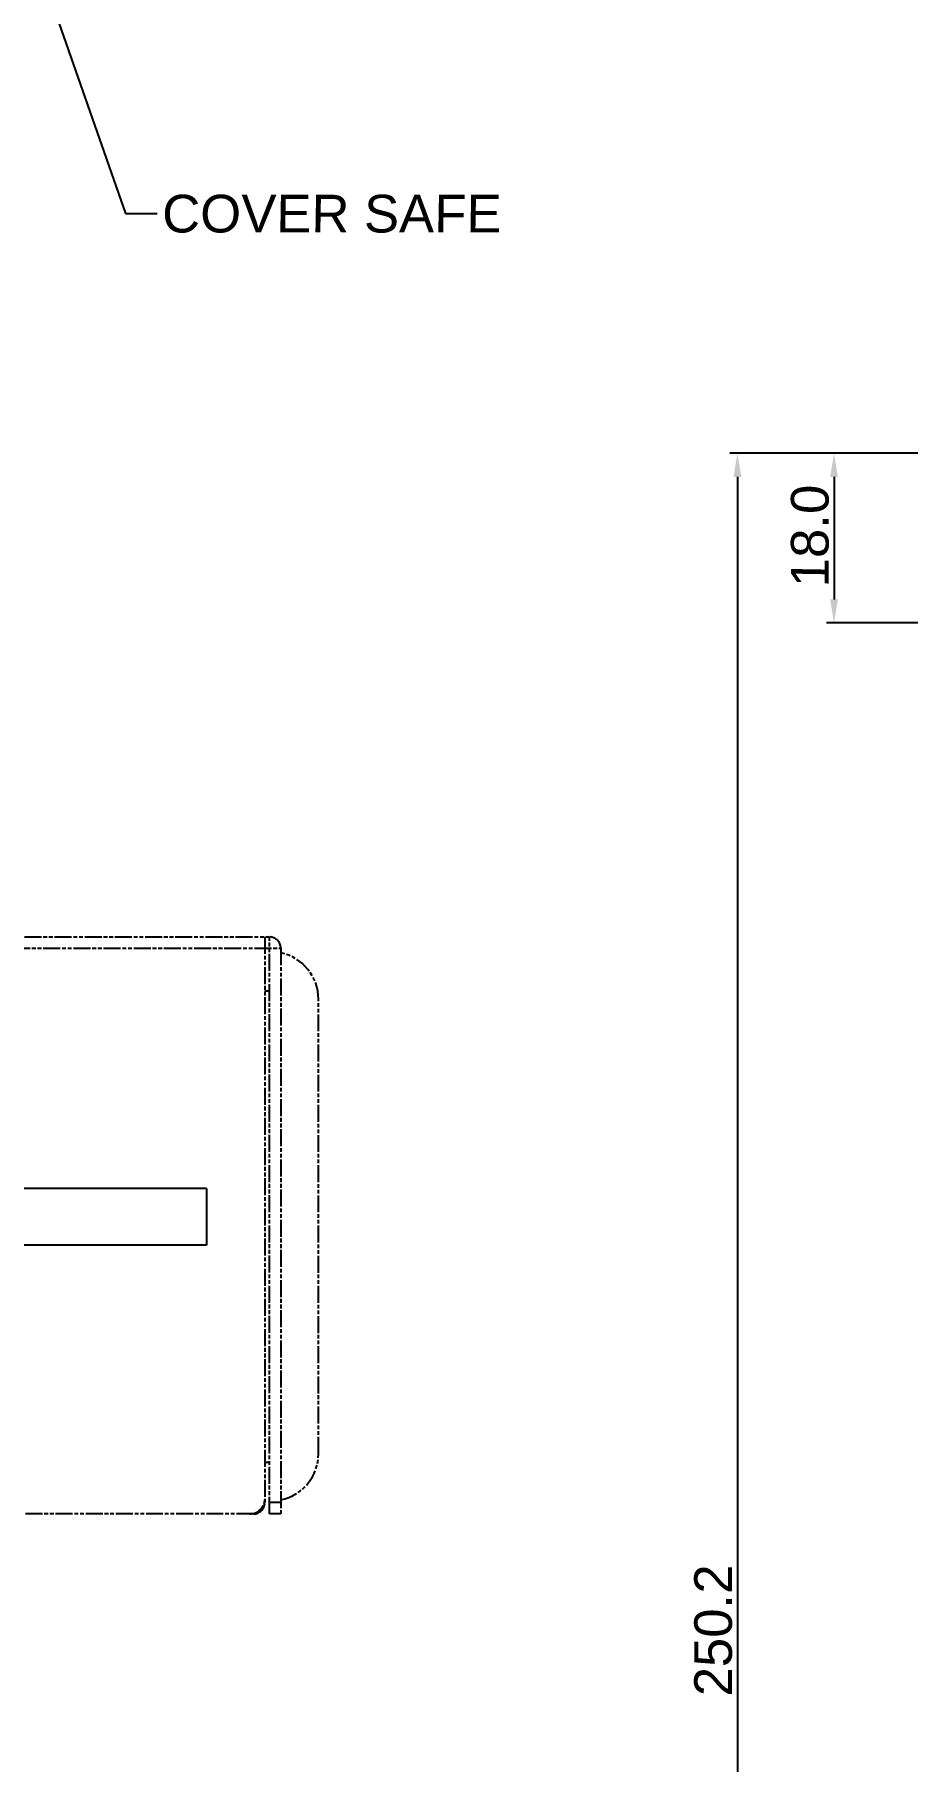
# Model space of a CAD drawing. Extents: x -329 to 5579, y -1942 to 3105.
# Drawn here: x 2328.6 to 2421.2, y -1766.4 to -1583.2 of the extents above; entities that cross this region are included whole.
import ezdxf

# ---------------------------------------------------------------- set-up
doc = ezdxf.new("R2010")
doc.units = 0
doc.linetypes.add('PHANTOM', pattern=[0.8, 0.45, -0.05, 0.1, -0.05, 0.1, -0.05])
for name, color, linetype in [('2', 2, 'CONTINUOUS'), ('BUSBAR_SP2-4DXF_CONTINUOUS', 7, 'CONTINUOUS'), ('DIM', 1, 'CONTINUOUS')]:
    doc.layers.add(name, color=color, linetype=linetype)
doc.styles.add('OMI-1', font='arial.ttf', dxfattribs={"oblique": 1})
doc.dimstyles.new('1', dxfattribs={"dimtxt": 4, "dimasz": 2.5, "dimexe": 0.8, "dimexo": 0.3, "dimgap": 0.5, "dimtad": 1, "dimtoh": 1, "dimdec": 1, "dimzin": 0, "dimtxsty": 'OMI-1', "dimcen": 0, "dimclrd": 256, "dimclre": 256, "dimclrt": 256, "dimazin": 3, "dimtfac": 0.8, "dimtdec": 1, "dimtix": 1, "dimtmove": 0, "dimatfit": 3, "dimtolj": 1, "dimtzin": 0})

msp = doc.modelspace()

# ---------------------------------------------------------------- linework, layer by layer
at = {"layer": '2', "color": 4, "linetype": 'PHANTOM', "ltscale": 4}
for p, q in [((2292.32, -1678.9), (2353.52, -1678.9)), ((2353.02, -1678.9), (2353.02, -1738.9)), ((2353.52, -1740.1), (2353.52, -1678.9)), ((2291.12, -1680.1), (2354.72, -1680.1)), ((2354.72, -1680.1), (2354.72, -1740.1)), ((2353.02, -1684.6), (2353.52, -1684.6)), ((2358.72, -1733.71), (2358.72, -1685.5)), ((2353.02, -1734.6), (2353.52, -1734.6)), ((2351.82, -1740.1), (2291.22, -1740.1)), ((2354.72, -1738.9), (2353.52, -1738.9)), ((2354.72, -1740.1), (2353.52, -1740.1))]:
    msp.add_line(p, q, dxfattribs=at)
for centre, radius, start, end in [((2353.52, -1680.1), 1.2, 0, 90), ((2353.72, -1685.5), 5, 0, 78.463), ((2353.72, -1733.71), 5, 281.537, 0), ((2351.42, -1738.5), 1.6, 270, 0), ((2351.82, -1738.9), 1.2, 270, 0)]:
    msp.add_arc(centre, radius, start, end, dxfattribs=at)
at = {"layer": 'BUSBAR_SP2-4DXF_CONTINUOUS', "color": 7, "linetype": 'CONTINUOUS'}
for p, q in [((2346.82, -1705.6), (2291.12, -1705.6)), ((2346.82, -1705.6), (2346.82, -1711.6)), ((2346.82, -1711.6), (2291.12, -1711.6))]:
    msp.add_line(p, q, dxfattribs=at)
at = {"layer": 'DIM'}
for p, q in [((2425.82, -1627.6), (2402.37, -1627.6)), ((2415.78, -1627.6), (2412.62, -1627.6)), ((2403.17, -1630.1), (2403.17, -1875.3)), ((2413.42, -1630.1), (2413.42, -1643.1)), ((2425.82, -1645.6), (2412.62, -1645.6))]:
    msp.add_line(p, q, dxfattribs=at)
for points in [[(2403.59, -1630.1), (2402.75, -1630.1), (2403.17, -1627.6)], [(2413.84, -1630.1), (2413.01, -1630.1), (2413.42, -1627.6)], [(2413.01, -1643.1), (2413.84, -1643.1), (2413.42, -1645.6)]]:
    msp.add_solid(points, dxfattribs=at)

# ---------------------------------------------------------------- texts
at = {"layer": 'DIM', "style": 'OMI-1', "oblique": 1}
for s, p in [('18.0', (2412.85, -1641.84)), ('250.2', (2402.59, -1759.48))]:
    msp.add_text(s, height=4, rotation=90, dxfattribs=at).set_placement(p)
at = {"layer": 'DIM', "insert": (2342.1, -1600.18), "char_height": 4, "attachment_point": 1, "style": 'OMI-1'}
msp.add_mtext('COVER SAFE', dxfattribs=at)

# ---------------------------------------------------------------- leaders
at = {"layer": 'DIM', "annotation_type": 0, "has_hookline": 1, "hookline_direction": 0, "text_width": 35.79}
msp.add_leader([(2322.92, -1558.38), (2338.23, -1602.18), (2341.6, -1602.18)], dimstyle='1', override={"dimgap": 0.5, "dimtad": 0}, dxfattribs=at)

doc.saveas('drawing.dxf')
